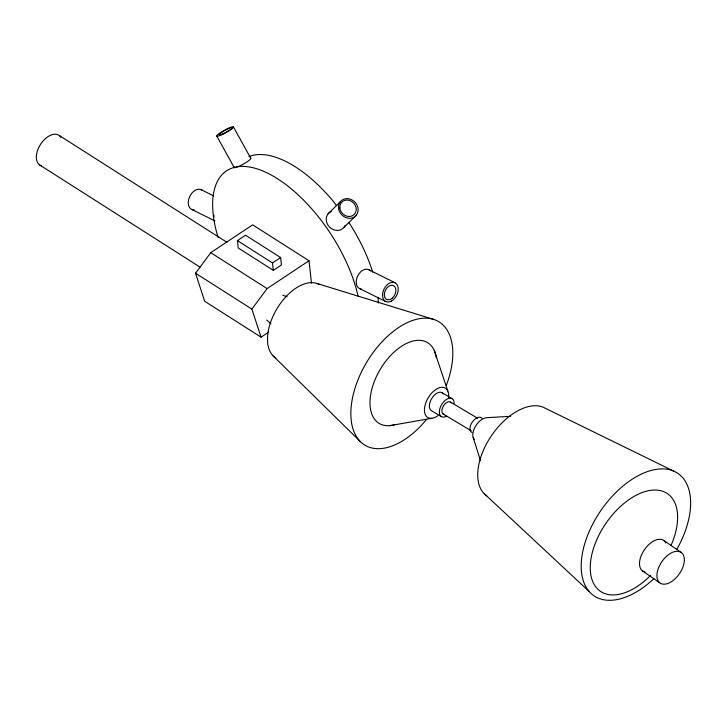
<?xml version="1.0" encoding="UTF-8"?>
<svg xmlns="http://www.w3.org/2000/svg" width="727" height="727" viewBox="0 0 727 727"><rect width="100%" height="100%" fill="white"/><g stroke="black" fill="none" stroke-linecap="round" stroke-linejoin="round"><path stroke-width="1.09" d="M268.554 332.194L261.048 337.174L204.678 301.269L195.536 273.216L210.739 252.678L252.642 224.843L309.011 260.748L311.483 283.194M261.048 337.174L251.896 309.12L267.1 288.583L309.011 260.748M328.05 213.865L340.345 201.724M343.998 227.36L356.303 215.219M237.429 240.619L245.572 235.221L280.64 257.558L281.449 264.928L273.316 270.335L238.247 247.998L237.429 240.619L272.498 262.965L273.316 270.335M272.498 262.965L280.64 257.558M390.263 425.595L431.802 418.298M510.663 416.317L487.099 417.661A13.122 7.515 -55.5 0 0 475.449 426.286A13.122 7.515 -55.5 0 0 474.195 439.353M316.854 283.421L433.974 319.489M282.83 295.253L287.12 296.752M673.584 471.041L543.323 407.293A52.698 30.198 -55.5 0 0 492.097 434.737A52.698 30.198 -55.5 0 0 483.446 492.924L589.27 591.614M368.707 269.681L395.043 282.776M200.825 189.511L213.683 195.899M359.411 288.455L385.737 301.551M192.128 209.621L214.883 220.935M442.116 392.725L452.121 398.696M450.54 402.104L477.584 418.234M443.097 413.99L471.105 430.693M441.38 416.607L431.365 410.637A10.442 5.952 -59.2 0 1 432.392 397.451A10.442 5.952 -59.2 0 1 443.252 393.834M226.86 242.264L58.914 135.277A17.684 10.56 -57.5 0 0 39.712 145.727A17.684 10.56 -57.5 0 0 41.494 165.82M210.739 252.678L267.1 288.583M39.812 165.047L200.116 267.172M195.536 273.216L251.896 309.12M664.078 540.661L681.49 552.656A18.593 10.651 -55.5 0 1 672.43 581A18.593 10.651 -55.5 0 1 657.944 569.523A18.593 10.651 -55.5 0 1 681.49 552.656M642.332 570.804L659.752 582.79M266.727 320.034L270.871 323.788M273.261 356.012L360.537 441.78M336.501 205.705L333.266 201.279A108.459 51.871 56.4 0 0 248.961 156.596M348.651 222.344L349.914 224.07A108.459 51.871 56.4 0 1 372.687 272.143M233.44 126.907A9.506 1.399 -28.9 0 1 221.39 134.913A9.506 1.399 -28.9 0 1 220.481 132.632A9.506 1.399 -28.9 0 1 233.44 126.907L250.824 158.359M216.773 136.067L234.158 167.519M434.301 350.578L447.823 391.026M473.168 437.509L480.556 460.754M59.65 135.84A17.684 10.56 -57.5 0 1 60.886 137.276M218.064 237.375A108.459 51.871 56.4 0 1 263.129 171.09A108.459 51.871 56.4 0 1 358.047 296.225M377.967 297.252A108.459 51.871 56.4 0 1 378.358 303.059M345.207 225.279A10.46 9.142 45.4 0 1 329.631 227.151A10.46 9.142 45.4 0 1 331.221 211.475M250.406 158.177A9.506 1.399 -28.9 0 1 243.009 164.257A9.506 1.399 -28.9 0 1 234.303 167.019M446.551 416.171A10.442 5.952 -59.2 0 1 439.353 411.8A10.442 5.952 -59.2 0 1 446.951 399.132A10.442 5.952 -59.2 0 1 454.148 403.503M426.431 419.579A71.937 41.021 -59.2 0 1 351.541 422.651A71.937 41.021 -59.2 0 1 410.646 321.198A71.937 41.021 -59.2 0 1 446.26 385.555M275.787 357.984A42.702 24.354 -59.2 0 1 276.496 309.502A42.702 24.354 -59.2 0 1 318.826 284.239M395.443 424.486A47.082 26.844 -59.2 0 1 370.179 398.505A47.082 26.844 -59.2 0 1 402.613 345.57A47.082 26.844 -59.2 0 1 436.318 357.748M438.017 415.635A17.121 9.76 -59.2 0 1 424.441 410.446A17.121 9.76 -59.2 0 1 437.218 388.672A17.121 9.76 -59.2 0 1 448.577 397.66M444.079 414.381A7.016 3.998 -59.2 0 1 443.525 405.766A7.016 3.998 -59.2 0 1 451.267 402.894M653.9 578.647A74.199 42.511 -55.5 0 1 581.2 564.988A74.199 42.511 -55.5 0 1 655.918 469.406A74.199 42.511 -55.5 0 1 676.792 549.367M486.845 495.923A52.698 30.198 -55.5 0 1 484.218 493.751M471.941 432.474A8.788 5.034 -55.5 0 1 472.35 421.987A8.788 5.034 -55.5 0 1 481.956 418.207M650.71 575.293A59.241 33.942 -55.5 0 1 590.369 571.086A59.241 33.942 -55.5 0 1 644.422 491.77A59.241 33.942 -55.5 0 1 670.966 545.577M644.867 572.004A18.593 10.651 -55.5 0 1 644.84 549.112A18.593 10.651 -55.5 0 1 665.868 542.896M214.038 216.891A10.978 7.415 -63.6 0 1 213.956 215.201M194.091 209.93A10.978 7.415 -63.6 0 1 189.474 197.053A10.978 7.415 -63.6 0 1 202.488 190.501M361.21 288.946A10.478 7.079 -63.6 0 1 357.702 275.933A10.478 7.079 -63.6 0 1 370.197 270.808M338.637 208.758A10.46 9.142 45.4 0 0 354.549 216.846A10.46 9.142 45.4 0 0 351.786 199.816A10.46 9.142 45.4 0 0 338.637 208.758M339.863 207.886A8.751 7.652 45.4 0 0 352.749 215.574A8.751 7.652 45.4 0 0 351.514 201.343A8.751 7.652 45.4 0 0 339.863 207.886M222.898 133.877A7.515 1.109 -28.9 0 0 232.376 127.57A7.515 1.109 -28.9 0 0 222.108 132.123A7.515 1.109 -28.9 0 0 222.898 133.877M391.589 301.014A10.478 7.079 -63.6 0 0 396.524 283.903A10.478 7.079 -63.6 0 0 383.056 291.563A10.478 7.079 -63.6 0 0 391.589 301.014M392.307 298.134A7.715 5.216 -63.6 0 0 393.661 285.702A7.715 5.216 -63.6 0 0 384.365 293.817A7.715 5.216 -63.6 0 0 392.307 298.134"/></g></svg>
